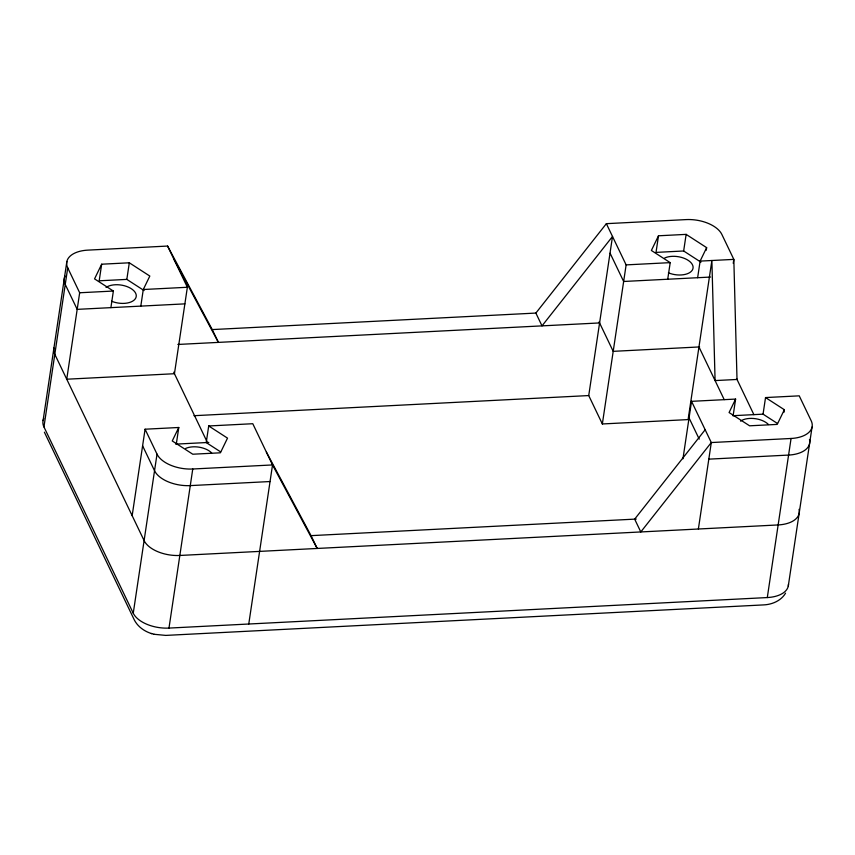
<?xml version="1.0" encoding="UTF-8"?>
<svg xmlns="http://www.w3.org/2000/svg" width="855" height="855" viewBox="0 0 855 855"><rect width="100%" height="100%" fill="white"/><g stroke="black" fill="none" stroke-linecap="round" stroke-linejoin="round"><path stroke-width="1.28" d="M43.081 420.585L66.861 261.502M788.47 584.104A29.22 15.956 8.5 0 1 767.298 597.56L168.98 628.083A29.22 15.956 8.5 0 1 133.252 613.217L43.947 426.934L67.727 267.85A29.22 15.956 8.5 0 1 87.83 250.13L167.601 246.058L212.254 329.581L218.399 342.385L173.747 258.862M67.727 267.85L79.665 292.763L66.743 379.214L174.441 373.721L187.363 287.269L167.601 246.058M140.808 306.122L143.287 289.514L149.817 276.058L129.308 262.795L101.67 264.206L99.191 280.803L126.829 279.393L144.1 290.561M110.894 307.64L113.373 291.042L94.552 278.88L101.67 264.206M126.829 279.393L129.308 262.795M132.162 515.672L145.083 429.21L178.781 427.489L176.301 444.098M133.252 613.217L157.021 454.133L145.083 429.21M168.98 628.083L192.76 469A29.22 15.956 8.5 0 1 157.021 454.133M266.397 452.124L311.049 535.647L317.184 548.45L272.531 464.938L252.781 423.717L208.706 425.972L206.226 442.569L220.611 451.878M248.762 624.022L272.531 464.938L192.76 469M588.732 395.566L612.511 236.482L542.017 325.873L535.871 313.069L606.366 223.668L686.148 219.596A29.22 15.956 8.5 0 1 721.877 234.473L733.825 259.386L737.01 379.46L715.079 380.582L711.884 260.508L688.104 419.591L602.348 423.962L588.732 395.566L193.978 415.701M602.348 423.962L626.127 264.89L606.366 223.668M706.273 250.205L706.647 247.651L686.138 234.377L658.5 235.788L656.02 252.396L683.658 250.985L700.929 262.154M667.723 279.232L670.202 262.635L651.382 250.472L658.5 235.788M683.658 250.985L686.138 234.377M697.637 277.715L700.117 261.106L706.647 247.651M682.953 458.804L691.535 401.337L735.61 399.082L733.13 415.69M733.237 263.319L733.825 259.386L700.117 261.106M698.375 529.01L711.296 442.548L691.535 401.337M705.161 429.744L634.667 519.135L640.801 531.949L711.296 442.548L791.067 438.476A29.22 15.956 8.5 0 0 811.181 420.756L799.233 395.844L765.535 397.564L763.055 414.162L777.441 423.46M783.971 412.281L784.356 409.727L765.535 397.564M767.298 597.56L791.067 438.476M788.267 586.188L812.047 427.105M178.781 427.489L172.25 440.956L192.77 454.219L220.398 452.808L227.516 438.134L208.706 425.972M735.61 399.082L729.08 412.548L749.6 425.811L777.227 424.401L784.356 409.727M785.553 593.167C781.128 600.744 772.183 604.517 763.707 604.902L165.795 635.404L153.943 634.271M79.665 292.763L113.373 291.042M143.287 289.514L187.363 287.269M626.127 264.89L670.202 262.635M184.883 303.867L77.185 309.36L65.247 284.448A29.22 15.956 8.5 0 1 65.076 276.112M710.601 277.052L623.648 281.477L610.096 253.219M212.008 329.592L535.925 313.069M177.84 344.458L599.59 322.934M699.625 346.927L613.206 351.341L599.088 321.908M175.841 444.119L208.812 442.43M732.938 415.701L763.515 414.141M270.052 481.536L190.28 485.608A29.22 15.956 8.5 0 1 154.541 470.731L142.603 445.818M708.816 459.146L788.588 455.074A29.22 15.956 8.5 0 0 809.482 439.491M310.814 535.658L636.227 519.06M44.385 432.192L134.331 619.982C137.826 626.747 144.495 631.439 151.677 633.619M151.153 633.47L154.242 634.346M736.615 378.615L753.896 414.675M698.963 346.959L724.206 399.627M689.055 417.935L699.219 439.128M173.715 372.203L207.145 441.95M664.688 257.996A16.694 9.116 8.5 0 1 687.046 259.653A16.694 9.116 8.5 0 1 690.209 272.275A16.694 9.116 8.5 0 1 668.407 272.82M799.04 509.356A29.22 15.956 8.5 0 1 778.146 524.938L179.839 555.461A29.22 15.956 8.5 0 1 144.1 540.584L54.806 354.312A29.22 15.956 8.5 0 1 53.94 347.964M740.558 421.13A16.694 9.116 8.5 0 1 768.495 424.54M185.556 448.49A16.694 9.116 8.5 0 1 211.666 452.947M106.031 287.451A16.694 9.116 8.5 0 1 128.656 287.269A16.694 9.116 8.5 0 1 133.904 300.287A16.694 9.116 8.5 0 1 111.578 301.227M43.947 426.934A29.22 15.956 8.5 0 1 43.787 418.597"/></g></svg>
